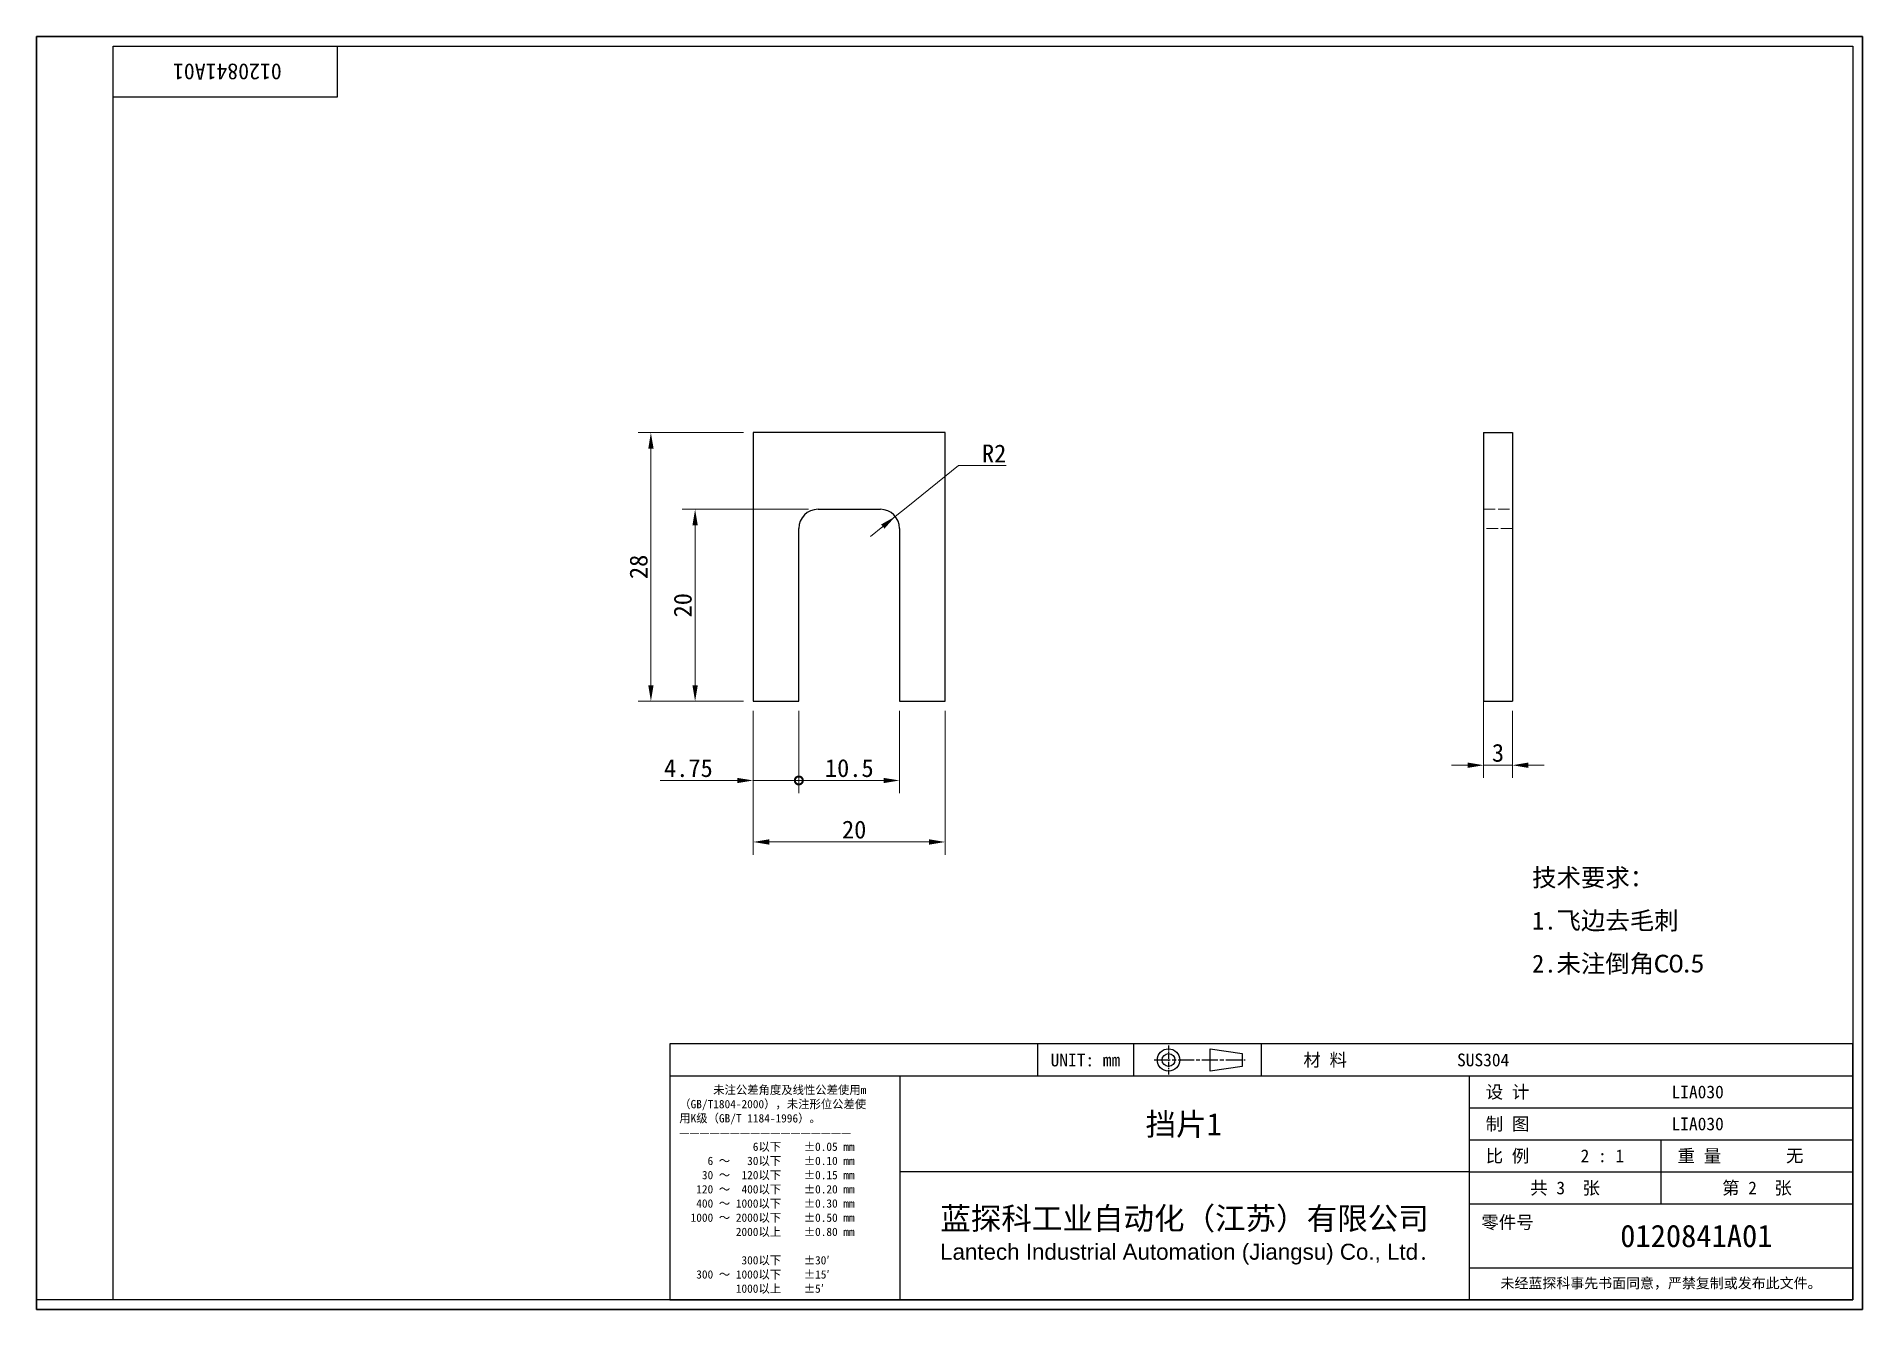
# Model space of a CAD drawing. Header units: millimetres. Extents: x 4 to 194, y 4 to 136.
import ezdxf
from ezdxf.enums import TextEntityAlignment as Align

# ---------------------------------------------------------------- set-up
doc = ezdxf.new("R2010")
doc.units = ezdxf.units.MM
doc.header["$LTSCALE"] = 0.666667
doc.linetypes.add('CHAIN', pattern=[0.3543, 0.2362, -0.0295, 0.0591, -0.0295])
doc.linetypes.add('DASHED', pattern=[0.2067, 0.1654, -0.0413])
for name, color, linetype, lineweight in [('1', 7, 'Continuous', 18), ('可见 (ISO)', 7, 'Continuous', 25), ('图框 (ISO)', 7, 'Continuous', 35), ('标题 (ISO)', 7, 'Continuous', 25)]:
    doc.layers.add(name, color=color, linetype=linetype, lineweight=lineweight)
for name, color, linetype, lineweight, true_color in [('尺寸 (ISO)', 7, 'Continuous', 18, 0x008000), ('符号 (ISO)', 7, 'Continuous', 18, 0x008000), ('隐藏 (ISO)', 5, 'DASHED', 18, 0x0000ff), ('隐藏窄的 (ISO)', 5, 'DASHED', 18, 0x0000ff)]:
    doc.layers.add(name, color=color, linetype=linetype, lineweight=lineweight, true_color=true_color)
doc.styles.add('文本样式164', font='SimSun.ttf')
doc.styles.add('文本样式165', font='SimSun.ttf')
doc.styles.add('文本样式74', font='SimSun.ttf')
doc.styles.add('最新国标', font='simfang.ttf')
doc.styles.add('注释文本 (ISO)', font='simfang.ttf')
doc.dimstyles.new('默认 (GB)', dxfattribs={"dimscale": 0.666667, "dimtxt": 2.8, "dimasz": 2.5, "dimexe": 2, "dimexo": 1.5, "dimgap": 0.5, "dimtad": 1, "dimtoh": 1, "dimdsep": 46, "dimtxsty": '最新国标', "dimcen": 0.09, "dimdle": 10, "dimclrd": 256, "dimclre": 256, "dimclrt": 256, "dimaunit": 1, "dimadec": 3, "dimazin": 2, "dimtfac": 0.535714, "dimtdec": 3, "dimtmove": 0, "dimatfit": 3, "dimfxl": 0, "dimtolj": 1, "dimlwd": -1, "dimlwe": -1, "dimarcsym": 0})

# ---------------------------------------------------------------- blocks, each defined once
blk = doc.blocks.new('图框 最新国标')
at = {"layer": '图框 (ISO)'}
for p, q in [((6, 7), (6, 204.5)), ((6, 204.5), (291.5, 204.5)), ((291.5, 204.5), (291.5, 5.5)), ((6, 7), (6, 5.5)), ((6, 7), (6, 5.5)), ((291.5, 5.5), (6, 5.5))]:
    blk.add_line(p, q, dxfattribs=at)
at = {"layer": '图框 (ISO)', "color": 7, "linetype": 'Continuous', "lineweight": 25}
for p, q in [((18, 203), (290, 203)), ((18, 7), (18, 203)), ((18, 203), (290, 203)), ((53, 203), (53, 195)), ((290, 203), (290, 7)), ((290, 203), (290, 7)), ((53, 195), (18, 195)), ((290, 7), (6, 7)), ((290, 7), (18, 7))]:
    blk.add_line(p, q, dxfattribs=at)
at = {"layer": '图框 (ISO)', "style": '文本样式74'}
blk.add_attdef('零件代号_001', (44.34, 200.25), '', height=2.5, rotation=180, dxfattribs=at)
blk = doc.blocks.new('标题栏 最新国标')
at = {"layer": '标题 (ISO)'}
for p, q in [((381.98, -183.84), (196.98, -183.84)), ((196.98, -183.84), (196.98, -223.84)), ((254.48, -183.84), (254.48, -188.84)), ((269.48, -183.84), (269.48, -188.84)), ((281.48, -188.09), (281.48, -184.59)), ((281.48, -184.59), (286.48, -185.34)), ((286.48, -185.34), (286.48, -187.34)), ((289.48, -183.84), (289.48, -188.84)), ((381.98, -223.84), (381.98, -183.84)), ((383.48, -183.84), (383.48, -225.34)), ((286.48, -187.34), (281.48, -188.09)), ((196.98, -188.84), (381.98, -188.84)), ((232.98, -188.84), (232.98, -223.84)), ((321.98, -188.84), (321.98, -223.84)), ((321.98, -193.84), (381.98, -193.84)), ((321.98, -198.84), (381.98, -198.84)), ((351.98, -198.84), (351.98, -208.84)), ((321.98, -203.84), (232.98, -203.84)), ((321.98, -203.84), (381.98, -203.84)), ((321.98, -208.84), (381.98, -208.84)), ((321.98, -218.84), (381.98, -218.84)), ((196.98, -223.84), (381.98, -223.84)), ((383.48, -225.34), (196.98, -225.34))]:
    blk.add_line(p, q, dxfattribs=at)
at = {"layer": '标题 (ISO)', "linetype": 'CHAIN', "ltscale": 5.000333}
blk.add_line((274.98, -184.09), (274.98, -188.59), dxfattribs=at)
at = {"layer": '标题 (ISO)', "linetype": 'CHAIN', "ltscale": 15.834605}
blk.add_line((272.73, -186.34), (286.98, -186.34), dxfattribs=at)
at = {"layer": '标题 (ISO)'}
for radius in [1.75, 1]:
    blk.add_circle((274.98, -186.34), radius, dxfattribs=at)
at = {"layer": '1', "style": '文本样式164'}
for s, p in [('UNIT: mm', (261.98, -186.34)), ('材 料', (299.48, -186.34)), ('设 计', (327.98, -191.34)), ('制 图', (327.98, -196.34)), ('比 例', (327.98, -201.34)), ('重 量', (357.98, -201.34)), ('共 3  张', (336.98, -206.34)), ('第 2  张', (366.98, -206.34))]:
    blk.add_text(s, height=2, dxfattribs=at).set_placement(p, align=Align.MIDDLE_CENTER)
at = {"layer": '标题 (ISO)', "style": '注释文本 (ISO)'}
for s, insert, char_height, attachment_point, line_spacing_factor in [('\\fSimSun|b0|i0;{\\H1.3000;      未注公差角度及线性公差使用m\\P}\\fSimSun|b0|i0;{\\H1.3000;（GB/T1804-2000），未注形位公差使\\P}\\fSimSun|b0|i0;{\\H1.3000;用K级（GB/T 1184-1996）。\\P}\\fSimSun|b0|i0;{\\H1.3000;—————————————————\\P}\\fSimSun|b0|i0;{\\H1.3000;             6以下    ±0.05 mm\\P}\\fSimSun|b0|i0;{\\H1.3000;     6 ～   30以下    ±0.10 mm\\P}\\fSimSun|b0|i0;{\\H1.3000;    30 ～  120以下    ±0.15 mm\\P}\\fSimSun|b0|i0;{\\H1.3000;   120 ～  400以下    ±0.20 mm\\P}\\fSimSun|b0|i0;{\\H1.3000;   400 ～ 1000以下    ±0.30 mm\\P}\\fSimSun|b0|i0;{\\H1.3000;  1000 ～ 2000以下    ±0.50 mm\\P}\\fSimSun|b0|i0;{\\H1.3000;          2000以上    ±0.80 mm\\P}\\fSimSun|b0|i0;{\\H1.3000;\\P}\\fSimSun|b0|i0;{\\H1.3000;           300以下    ±30′\\P}\\fSimSun|b0|i0;{\\H1.3000;   300 ～ 1000以下    ±15′\\P}\\fSimSun|b0|i0;{\\H1.3000;          1000以上    ±5′}', (198.48, -206.63), 1.3, 4, 1.023913), ('{\\fMicrosoft YaHei|b0|i0|c134|p34;\\H1.75x;蓝探科工业自动化（江苏）有限公司\\P\\fArial|b0|i0|c0|p34;\\H0.71429x;Lantech Industrial Automation (Jiangsu) Co., Ltd\\fFangSong|b0|i0|c134|p49;.\\H1.15195x; }', (277.48, -213.84), 2, 5, 0.978695)]:
    blk.add_mtext(s, dxfattribs=dict(at, insert=insert, char_height=char_height, attachment_point=attachment_point, line_spacing_factor=line_spacing_factor))
at = {"layer": '标题 (ISO)', "attachment_point": 5, "style": '注释文本 (ISO)'}
for s, insert, char_height in [('\\fFangSong|b0|i0;零件号', (327.98, -211.84), 2), ('\\fSimSun|b0|i0;{\\H1.6000;未经蓝探科事先书面同意，严禁复制或发布此文件。}', (351.98, -221.34), 1.6)]:
    blk.add_mtext(s, dxfattribs=dict(at, insert=insert, char_height=char_height))
at = {"layer": '标题 (ISO)'}
for tag, p, height, style in [('材料_001', (320.09, -187.33), 2, '注释文本 (ISO)'), ('设计人_001', (353.63, -192.33), 2, '注释文本 (ISO)'), ('库存编号_001', (271.38, -198.13), 3.5, '文本样式165'), ('设计人_001', (353.63, -197.33), 2, '注释文本 (ISO)'), ('视图比例_001', (339.41, -202.33), 2, '注释文本 (ISO)'), ('质量\\P3;_001', (371.53, -202.3), 2, '注释文本 (ISO)'), ('零件代号_001', (345.61, -215.59), 3.5, '文本样式165')]:
    blk.add_attdef(tag, p, '', height=height, dxfattribs=dict(at, style=style))
blk = doc.blocks.new('*D5')
at = {"layer": 'Defpoints', "color": 0, "transparency": 16777216}
for p in [(78.71, 95.06), (68.04, 67.06), (78.71, 67.06)]:
    blk.add_point(p, dxfattribs=at)
at = {"layer": '尺寸 (ISO)', "color": 116, "true_color": 0x00803f, "transparency": 16777216}
for p, q in [((77.71, 95.06), (66.71, 95.06)), ((68.04, 93.39), (68.04, 68.72)), ((77.71, 67.06), (66.71, 67.06))]:
    blk.add_line(p, q, dxfattribs=at)
for points in [[(67.77, 93.39), (68.32, 93.39), (68.04, 95.06)], [(67.77, 68.72), (68.32, 68.72), (68.04, 67.06)]]:
    blk.add_solid(points, dxfattribs=at)
at = {"layer": '尺寸 (ISO)', "transparency": 16777216, "insert": (66.77, 81.06), "char_height": 1.867, "attachment_point": 5, "rotation": 90, "style": '最新国标'}
blk.add_mtext('\\A1;28', dxfattribs=at)
blk = doc.blocks.new('_DotSmall')
at = {"color": 0, "linetype": 'ByBlock', "const_width": 0.5}
blk.add_lwpolyline([(-0.0625, 0, 1), (0.0625, 0, 1)], format="xyb", close=True, dxfattribs=at)
blk = doc.blocks.new('*D6')
at = {"layer": 'Defpoints', "color": 0, "transparency": 16777216}
for p in [(78.71, 67.06), (83.46, 67.06), (83.46, 58.8)]:
    blk.add_point(p, dxfattribs=at)
at = {"layer": '尺寸 (ISO)', "color": 116, "true_color": 0x00803f, "transparency": 16777216}
for p, q in [((78.71, 66.06), (78.71, 57.46)), ((83.46, 66.06), (83.46, 57.46)), ((77.04, 58.8), (69.02, 58.8)), ((83.46, 58.8), (78.71, 58.8)), ((83.46, 58.8), (86.79, 58.8))]:
    blk.add_line(p, q, dxfattribs=at)
blk.add_solid([(77.04, 59.07), (77.04, 58.52), (78.71, 58.8)], dxfattribs=at)
at = {"layer": '尺寸 (ISO)', "color": 116, "true_color": 0x00803f, "transparency": 16777216, "xscale": 1.666666666666667, "yscale": 1.666666666666667, "zscale": 1.666666666666667, "rotation": 180}
blk.add_blockref('_DotSmall', (83.46, 58.8), dxfattribs=at)
at = {"layer": '尺寸 (ISO)', "transparency": 16777216, "insert": (71.95, 60.08), "char_height": 1.867, "attachment_point": 5, "style": '最新国标'}
blk.add_mtext('\\A1;4.75', dxfattribs=at)
blk = doc.blocks.new('*D8')
at = {"layer": 'Defpoints', "color": 0, "transparency": 16777216}
for p in [(83.46, 67.06), (93.96, 67.06), (93.96, 58.8)]:
    blk.add_point(p, dxfattribs=at)
at = {"layer": '尺寸 (ISO)', "color": 116, "true_color": 0x00803f, "transparency": 16777216}
for p, q in [((83.46, 66.06), (83.46, 57.46)), ((93.96, 66.06), (93.96, 57.46)), ((83.46, 58.8), (92.29, 58.8))]:
    blk.add_line(p, q, dxfattribs=at)
blk.add_solid([(92.29, 59.07), (92.29, 58.52), (93.96, 58.8)], dxfattribs=at)
at = {"layer": '尺寸 (ISO)', "color": 116, "true_color": 0x00803f, "transparency": 16777216, "xscale": 1.666666666666667, "yscale": 1.666666666666667, "zscale": 1.666666666666667, "rotation": 180}
blk.add_blockref('_DotSmall', (83.46, 58.8), dxfattribs=at)
at = {"layer": '尺寸 (ISO)', "transparency": 16777216, "insert": (88.72, 60.08), "char_height": 1.867, "attachment_point": 5, "style": '最新国标'}
blk.add_mtext('\\A1;10.5', dxfattribs=at)
blk = doc.blocks.new('*D9')
at = {"layer": 'Defpoints', "color": 0, "transparency": 16777216}
for p in [(78.71, 67.06), (98.71, 67.06), (98.71, 52.39)]:
    blk.add_point(p, dxfattribs=at)
at = {"layer": '尺寸 (ISO)', "color": 116, "true_color": 0x00803f, "transparency": 16777216}
for p, q in [((78.71, 66.06), (78.71, 51.06)), ((98.71, 66.06), (98.71, 51.06)), ((80.38, 52.39), (97.04, 52.39))]:
    blk.add_line(p, q, dxfattribs=at)
for points in [[(80.38, 52.67), (80.38, 52.11), (78.71, 52.39)], [(97.04, 52.67), (97.04, 52.11), (98.71, 52.39)]]:
    blk.add_solid(points, dxfattribs=at)
at = {"layer": '尺寸 (ISO)', "transparency": 16777216, "insert": (89.23, 53.67), "char_height": 1.867, "attachment_point": 5, "style": '最新国标'}
blk.add_mtext('\\A1;20', dxfattribs=at)
blk = doc.blocks.new('*D10')
at = {"layer": 'Defpoints', "color": 0, "transparency": 16777216}
for p in [(72.65, 87.06), (85.46, 87.06), (78.71, 67.06)]:
    blk.add_point(p, dxfattribs=at)
at = {"layer": '尺寸 (ISO)', "color": 116, "true_color": 0x00803f, "transparency": 16777216}
for p, q in [((84.46, 87.06), (71.31, 87.06)), ((72.65, 68.72), (72.65, 85.39)), ((77.71, 67.06), (71.31, 67.06))]:
    blk.add_line(p, q, dxfattribs=at)
for points in [[(72.37, 85.39), (72.93, 85.39), (72.65, 87.06)], [(72.37, 68.72), (72.93, 68.72), (72.65, 67.06)]]:
    blk.add_solid(points, dxfattribs=at)
at = {"layer": '尺寸 (ISO)', "transparency": 16777216, "insert": (71.37, 77.06), "char_height": 1.867, "attachment_point": 5, "rotation": 90, "style": '最新国标'}
blk.add_mtext('\\A1;20', dxfattribs=at)
blk = doc.blocks.new('*D11')
at = {"layer": 'Defpoints', "color": 0, "transparency": 16777216}
for p in [(93.52, 86.31), (91.96, 85.06)]:
    blk.add_point(p, dxfattribs=at)
at = {"layer": '尺寸 (ISO)', "color": 116, "true_color": 0x00803f, "transparency": 16777216}
for p, q in [((100.09, 91.61), (94.81, 87.36)), ((105.06, 91.61), (100.09, 91.61)), ((91.96, 85.06), (93.52, 86.31)), ((93.52, 86.31), (94.81, 87.36)), ((92.22, 85.27), (90.92, 84.22))]:
    blk.add_line(p, q, dxfattribs=at)
blk.add_solid([(92.04, 85.48), (92.39, 85.05), (93.52, 86.31)], dxfattribs=at)
at = {"layer": '尺寸 (ISO)', "transparency": 16777216, "insert": (103.82, 92.88), "char_height": 1.867, "attachment_point": 5, "style": '最新国标'}
blk.add_mtext('\\A1;R2', dxfattribs=at)
blk = doc.blocks.new('*D12')
at = {"layer": 'Defpoints', "color": 0, "transparency": 16777216}
for p in [(154.84, 95.06), (157.84, 67.06), (157.84, 60.39)]:
    blk.add_point(p, dxfattribs=at)
at = {"layer": '尺寸 (ISO)', "color": 116, "true_color": 0x00803f, "transparency": 16777216}
for p, q in [((154.84, 94.06), (154.84, 59.06)), ((157.84, 66.06), (157.84, 59.06)), ((153.17, 60.39), (151.51, 60.39)), ((154.84, 60.39), (157.84, 60.39)), ((159.51, 60.39), (161.17, 60.39))]:
    blk.add_line(p, q, dxfattribs=at)
for points in [[(153.17, 60.67), (153.17, 60.11), (154.84, 60.39)], [(159.51, 60.67), (159.51, 60.11), (157.84, 60.39)]]:
    blk.add_solid(points, dxfattribs=at)
at = {"layer": '尺寸 (ISO)', "transparency": 16777216, "insert": (156.34, 61.67), "char_height": 1.867, "attachment_point": 5, "style": '最新国标'}
blk.add_mtext('\\A1;3', dxfattribs=at)

msp = doc.modelspace()

# ---------------------------------------------------------------- linework, layer by layer
at = {"layer": '可见 (ISO)'}
for p, q in [((78.71, 95.058), (78.71, 67.058)), ((98.71, 95.058), (78.71, 95.058)), ((98.71, 67.058), (98.71, 95.058)), ((154.841, 95.058), (154.841, 67.058)), ((154.841, 95.058), (157.841, 95.058)), ((157.841, 95.058), (157.841, 67.058)), ((85.46, 87.058), (91.96, 87.058)), ((83.46, 67.058), (83.46, 85.058)), ((93.96, 85.058), (93.96, 67.058)), ((78.71, 67.058), (83.46, 67.058)), ((93.96, 67.058), (98.71, 67.058)), ((154.841, 67.058), (157.841, 67.058))]:
    msp.add_line(p, q, dxfattribs=at)
for centre, start, end in [((85.46, 85.058), 90, 180), ((91.96, 85.058), 0, 90)]:
    msp.add_arc(centre, 2, start, end, dxfattribs=at)
at = {"layer": '隐藏 (ISO)', "ltscale": 10.885341}
msp.add_line((154.841, 87.058), (157.841, 87.058), dxfattribs=at)
at = {"layer": '隐藏窄的 (ISO)', "ltscale": 10.885341}
msp.add_line((157.841, 85.058), (154.841, 85.058), dxfattribs=at)

# ---------------------------------------------------------------- block references
at = {"xscale": 0.6666666666666666, "yscale": 0.6666666666666666, "zscale": 0.6666666666666666}
msp.add_blockref('图框 最新国标', (0, 0), dxfattribs=at).add_auto_attribs({'零件代号_001': '0120841A01'})
ref = msp.add_blockref('标题栏 最新国标', (-61.322, 153.896), dxfattribs=dict(xscale=0.6666666666666666, yscale=0.6666666666666666, zscale=0.6666666666666666))
ref.add_attrib('零件代号_001', '0120841A01', (169.082, 10.167), dxfattribs={"layer": '标题 (ISO)', "height": 2.3333, "style": '文本样式165'})
ref.add_attrib('库存编号_001', '挡片1', (119.6, 21.807), dxfattribs={"layer": '标题 (ISO)', "height": 2.3333, "style": '文本样式165'})
ref.add_attrib('质量\\P3;_001', '无', (186.362, 19.027), dxfattribs={"layer": '标题 (ISO)', "height": 1.333, "style": '注释文本 (ISO)'})
ref.add_attrib('视图比例_001', '2 : 1', (164.952, 19.011), dxfattribs={"layer": '标题 (ISO)', "height": 1.3333, "style": '注释文本 (ISO)'})
ref.add_attrib('设计人_001', 'LIA030', (174.434, 25.674), dxfattribs={"layer": '标题 (ISO)', "height": 1.3333, "style": '注释文本 (ISO)'})
ref.add_attrib('设计人_001', 'LIA030', (174.434, 22.341), dxfattribs={"layer": '标题 (ISO)', "height": 1.3333, "style": '注释文本 (ISO)'})
ref.add_attrib('材料_001', 'SUS304', (152.074, 29.008), dxfattribs={"layer": '标题 (ISO)', "height": 1.3333, "style": '注释文本 (ISO)'})

# ---------------------------------------------------------------- texts
at = {"layer": '符号 (ISO)', "insert": (159.896, 44.084), "char_height": 1.86667, "width": 19.26423, "attachment_point": 4, "line_spacing_factor": 1.441304, "style": '注释文本 (ISO)'}
msp.add_mtext('\\fFangSong|b0|i0;{\\H1.8667;技术要求：\\P}\\fFangSong|b0|i0;{\\H1.8667;1.飞边去毛刺\\P}\\fFangSong|b0|i0;{\\H1.8667;2.未注倒角}\\fCalibri|b0|i0;{\\H1.8667;C0.5\\P}', dxfattribs=at)

# ---------------------------------------------------------------- dimensions: what is measured, and where the dimension line sits
at = {"layer": '尺寸 (ISO)', "color": 116, "true_color": 0x00803f}
for base, p1, p2, angle, override, picture, middle in [((68.043, 67.058), (78.71, 95.058), (78.71, 67.058), 90, {"dimgap": 0.5, "dimtoh": 0, "dimdec": 2, "dimtol": 0, "dimlim": 0, "dimtp": 0, "dimtm": 0, "dimtdec": 3, "dimtofl": 0, "dimatfit": 1}, '*D5', (68.043, 81.058)), ((157.841, 60.391), (154.841, 95.058), (157.841, 67.058), 180, {"dimgap": 0.5, "dimtoh": 0, "dimdec": 2, "dimtol": 0, "dimlim": 0, "dimtp": 0, "dimtm": 0, "dimtdec": 3, "dimtofl": 1, "dimatfit": 1}, '*D12', (156.341, 60.391)), ((72.648, 87.058), (78.71, 67.058), (85.46, 87.058), 270, {"dimgap": 0.5, "dimtoh": 0, "dimdec": 2, "dimtol": 0, "dimlim": 0, "dimtp": 0, "dimtm": 0, "dimtdec": 3, "dimtofl": 0, "dimatfit": 1}, '*D10', (72.648, 77.058)), ((83.46, 58.796), (78.71, 67.058), (83.46, 67.058), 180, {"dimgap": 0.5, "dimtoh": 0, "dimdec": 2, "dimblk2": 'DotSmall', "dimsah": 1, "dimdle": 0, "dimtol": 0, "dimlim": 0, "dimtp": 0, "dimtm": 0, "dimtdec": 3, "dimtofl": 1, "dimatfit": 1}, '*D6', (71.953, 58.796)), ((98.71, 52.391), (78.71, 67.058), (98.71, 67.058), 180, {"dimgap": 0.5, "dimtoh": 0, "dimdec": 2, "dimtol": 0, "dimlim": 0, "dimtp": 0, "dimtm": 0, "dimtdec": 3, "dimtofl": 0, "dimatfit": 1}, '*D9', (89.235, 52.391)), ((93.96, 58.796), (83.46, 67.058), (93.96, 67.058), 180, {"dimgap": 0.5, "dimtoh": 0, "dimdec": 2, "dimblk1": 'DotSmall', "dimsah": 1, "dimdle": 0, "dimtol": 0, "dimlim": 0, "dimtp": 0, "dimtm": 0, "dimtdec": 3, "dimtofl": 0, "dimatfit": 1}, '*D8', (88.716, 58.796))]:
    dim = msp.add_linear_dim(base=base, p1=p1, p2=p2, angle=angle, dimstyle='默认 (GB)', override=override, dxfattribs=at)
    dim.commit()
    dim.dimension.update_dxf_attribs({"geometry": picture, "text_midpoint": middle, "dimtype": 160})
dim = msp.add_radius_dim(center=(91.96, 85.058), mpoint=(93.516, 86.313), dimstyle='默认 (GB)', override={"dimgap": 0.5, "dimtih": 1, "dimdec": 2, "dimlfac": 1, "dimcen": 0, "dimtol": 0, "dimlim": 0, "dimtp": 0, "dimtm": 0, "dimtdec": 3}, dxfattribs=at)
dim.commit()
dim.dimension.update_dxf_attribs({"geometry": '*D11', "text_midpoint": (103.818, 91.614), "dimtype": 164})

doc.saveas('drawing.dxf')
